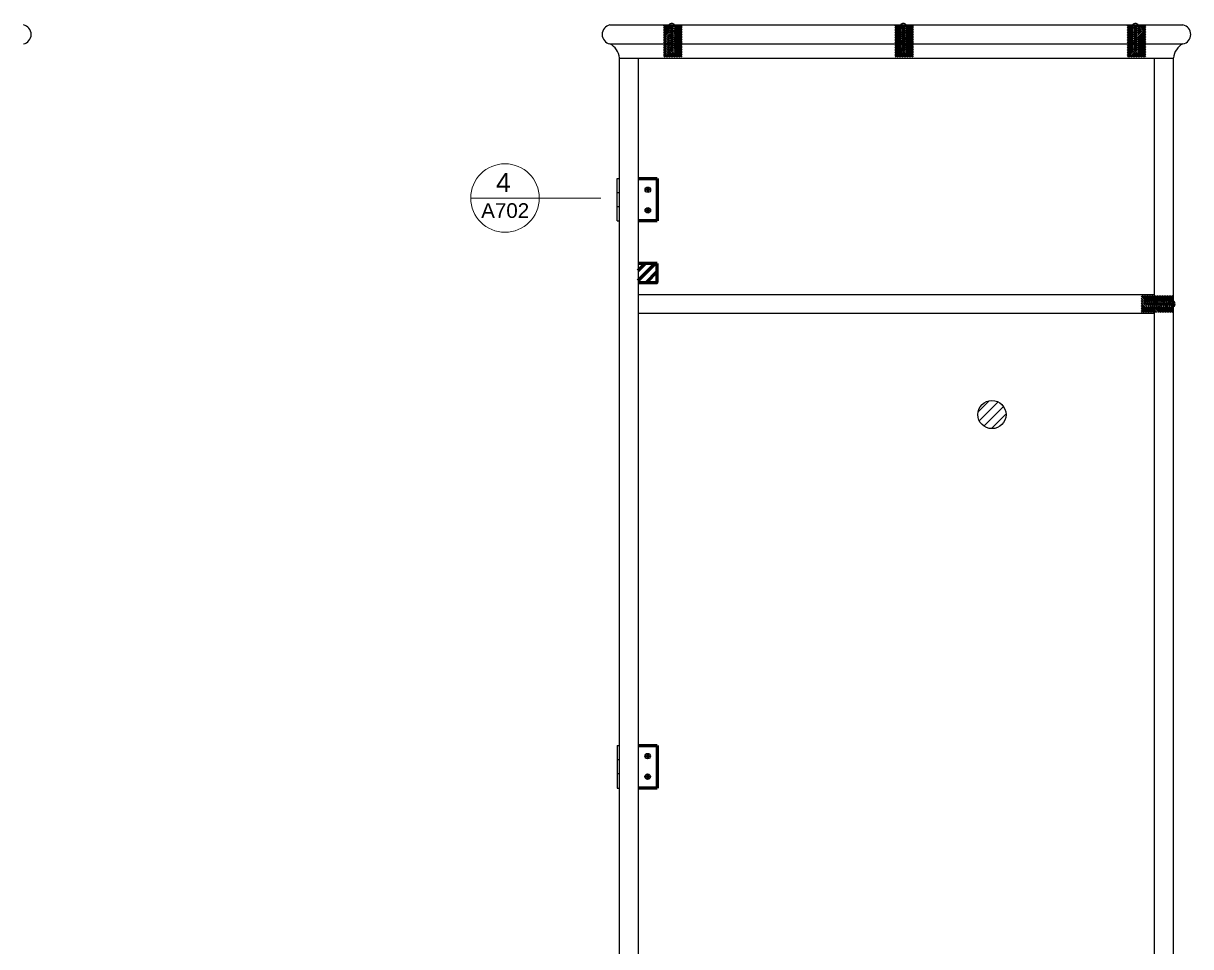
# Model space of a CAD drawing. Header units: centimetres. Extents: x 238 to 3379, y 203 to 1268.
# Drawn here: x 3255.4 to 3378.9, y 485.8 to 583.5 of the extents above; entities that cross this region are included whole.
import ezdxf
from ezdxf.enums import TextEntityAlignment as Align

# ---------------------------------------------------------------- set-up
doc = ezdxf.new("R2010")
doc.units = ezdxf.units.CM
doc.header["$MEASUREMENT"] = 0
doc.linetypes.add('ACAD_ISO02W100', pattern=[15, 12, -3])
doc.linetypes.add('HIDDEN2', pattern=[0.1875, 0.125, -0.0625])
doc.layers.add('A-ANNO-SYMB', color=2, linetype='Continuous', lineweight=18)
for name, color, linetype in [('A-FURN', 7, 'Continuous'), ('retini', 253, 'Continuous'), ('viti e cerniere', 3, 'Continuous')]:
    doc.layers.add(name, color=color, linetype=linetype)
doc.styles.get("Standard").update_dxf_attribs({"font": 'Arial.ttf'})
pattern_1 = [(45, (2703.3081, 281.73264), (-0.5303301, 0.5303301), [])]

msp = doc.modelspace()

# ---------------------------------------------------------------- hatches: boundary and pattern name
h = msp.add_hatch()
h.set_pattern_fill('ANSI31', color=0, scale=6)
h.set_pattern_definition(pattern_1)
h.paths.add_polyline_path([(3356.39, 542.12, 1), (3359.36, 542.12, 1)])
at = {"layer": 'A-FURN', "linetype": 'ByBlock', "lineweight": 100}
h = msp.add_hatch(dxfattribs=at)
h.set_pattern_fill('ANSI31', color=0, scale=6)
h.set_pattern_definition(pattern_1)
h.paths.add_polyline_path([(3322.47, 453.58), (3320.47, 453.58), (3320.47, 451.58), (3322.47, 451.58)])
h.paths.add_polyline_path([(3320.47, 556.1), (3322.47, 556.1), (3322.47, 558.1), (3320.47, 558.1)])
at = {"layer": 'retini'}
h = msp.add_hatch(dxfattribs=at)
h.set_pattern_fill('ANSI31', color=256)
h.set_pattern_definition([(45, (2622.76479, 340.87193), (-0.088388348, 0.088388348), [])])
h.paths.add_polyline_path([(3323.79, 583.32), (3323.14, 583.32), (3323.14, 581.34), (3323.79, 581.34)])
h.paths.add_polyline_path([(3325.12, 583.33), (3324.27, 583.33), (3324.27, 581.34), (3325.12, 581.34)])
h.paths.add_polyline_path([(3323.79, 581.34), (3323.14, 581.34), (3323.14, 579.93), (3325.12, 579.93), (3325.12, 581.34), (3324.27, 581.34), (3324.27, 580.38), (3323.79, 580.38)])
h = msp.add_hatch(dxfattribs=at)
h.set_pattern_fill('ANSI31', color=256)
h.set_pattern_definition([(45, (2647.22953, 340.88004), (-0.088388348, 0.088388348), [])])
h.paths.add_polyline_path([(3348.26, 583.33), (3347.6, 583.33), (3347.6, 581.35), (3348.26, 581.35)])
h.paths.add_polyline_path([(3349.58, 583.33), (3348.74, 583.33), (3348.74, 581.35), (3349.58, 581.35)])
h.paths.add_polyline_path([(3348.26, 581.35), (3347.6, 581.35), (3347.6, 579.94), (3349.58, 579.94), (3349.58, 581.35), (3348.74, 581.35), (3348.74, 580.39), (3348.26, 580.39)])
h = msp.add_hatch(dxfattribs=at)
h.set_pattern_fill('ANSI31', color=256)
h.set_pattern_definition([(45, (2671.79617, 340.87947), (-0.088388348, 0.088388348), [])])
h.paths.add_polyline_path([(3372.83, 583.33), (3372.17, 583.33), (3372.17, 581.35), (3372.83, 581.35)])
h.paths.add_polyline_path([(3374.15, 583.33), (3373.31, 583.33), (3373.31, 581.35), (3374.15, 581.35)])
h.paths.add_polyline_path([(3372.83, 581.35), (3372.17, 581.35), (3372.17, 579.94), (3374.15, 579.94), (3374.15, 581.35), (3373.31, 581.35), (3373.31, 580.39), (3372.83, 580.39)])
h = msp.add_hatch(dxfattribs=at)
h.set_pattern_fill('ANSI31', color=256, angle=-90)
h.set_pattern_definition([(315, (3134.6045, 1255.07201), (0.088388348, 0.088388348), [])])
h.paths.add_polyline_path([(3377.05, 554.04), (3377.05, 554.7), (3375.08, 554.7), (3375.08, 554.04)])
h.paths.add_polyline_path([(3377.05, 552.91), (3377.06, 553.56), (3375.08, 553.56), (3375.08, 552.92)])
h.paths.add_polyline_path([(3375.08, 554.04), (3375.08, 554.7), (3373.66, 554.7), (3373.66, 552.93), (3375.08, 552.92), (3375.08, 553.56), (3374.11, 553.56), (3374.11, 554.04)])

# ---------------------------------------------------------------- linework, layer by layer
at = {"linetype": 'Continuous', "lineweight": 20}
msp.add_line((3302.75, 565.03), (3309.99, 565.03), dxfattribs=at)
at = {"layer": 'A-ANNO-SYMB'}
msp.add_line((3309.99, 565.03), (3316.5, 565.03), dxfattribs=at)
at = {"layer": 'A-ANNO-SYMB', "linetype": 'Continuous', "lineweight": 20}
msp.add_circle((3306.37, 565.03), 3.62, dxfattribs=at)
at = {"layer": 'A-FURN'}
for p, q in [((3317.47, 583.34), (3378.07, 583.34)), ((3317.47, 581.34), (3378.07, 581.34)), ((3318.47, 392.34), (3318.47, 579.84)), ((3318.47, 579.84), (3377.07, 579.84)), ((3320.47, 579.84), (3320.47, 429.84)), ((3375.07, 392.34), (3375.07, 579.84)), ((3377.07, 392.34), (3377.07, 579.84)), ((3320.47, 554.84), (3375.07, 554.84)), ((3320.47, 552.84), (3375.07, 552.84))]:
    msp.add_line(p, q, dxfattribs=at)
at = {"layer": 'A-FURN', "linetype": 'ACAD_ISO02W100', "lineweight": 100}
for p, q in [((3322.47, 558.1), (3320.47, 558.1)), ((3322.47, 556.1), (3322.47, 558.1)), ((3320.47, 556.1), (3322.47, 556.1))]:
    msp.add_line(p, q, dxfattribs=at)
at = {"layer": 'A-FURN'}
msp.add_circle((3357.88, 542.12), 1.49, dxfattribs=at)
for centre, radius, start, end in [((3255.23, 582.34), 1.02, 281.1471, 78.8529), ((3317.67, 582.34), 1.02, 101.1471, 258.8529), ((3377.88, 582.34), 1.02, 281.1471, 78.8529), ((3316.54, 579.64), 1.95, 6.0828, 61.2973), ((3379.01, 579.64), 1.95, 118.7027, 173.9172)]:
    msp.add_arc(centre, radius, start, end, dxfattribs=at)
at = {"layer": 'viti e cerniere', "linetype": 'HIDDEN2'}
for p, q in [((3323.82, 583.31), (3323.82, 580.41)), ((3324.24, 580.41), (3324.24, 583.32)), ((3348.28, 583.32), (3348.28, 580.42)), ((3348.7, 580.42), (3348.7, 583.33)), ((3372.85, 583.32), (3372.85, 580.42)), ((3373.27, 580.42), (3373.27, 583.33)), ((3323.82, 580.41), (3324.24, 580.41)), ((3348.28, 580.42), (3348.7, 580.42)), ((3372.85, 580.42), (3373.27, 580.42)), ((3377.06, 554), (3374.14, 554)), ((3374.14, 554), (3374.14, 553.63)), ((3374.14, 553.63), (3377.04, 553.63))]:
    msp.add_line(p, q, dxfattribs=at)
at = {"layer": 'viti e cerniere'}
for p, q in [((3323.92, 583.31), (3323.92, 583.24)), ((3323.92, 583.18), (3323.92, 583.1)), ((3323.92, 583.04), (3323.92, 582.97)), ((3323.92, 582.91), (3323.92, 582.83)), ((3324.1, 583.35), (3324.1, 583.32)), ((3324.1, 583.26), (3324.1, 583.19)), ((3324.1, 583.13), (3324.1, 583.05)), ((3348.41, 583.31), (3348.41, 583.24)), ((3348.41, 583.18), (3348.41, 583.1)), ((3348.41, 583.04), (3348.41, 582.96)), ((3348.41, 582.91), (3348.41, 582.83)), ((3348.59, 583.35), (3348.59, 583.32)), ((3348.59, 583.26), (3348.59, 583.19)), ((3348.59, 583.13), (3348.59, 583.05)), ((3372.96, 583.3), (3372.96, 583.23)), ((3372.96, 583.17), (3372.96, 583.09)), ((3372.96, 583.03), (3372.96, 582.96)), ((3372.96, 582.9), (3372.96, 582.82)), ((3373.15, 583.34), (3373.15, 583.31)), ((3373.15, 583.25), (3373.15, 583.18)), ((3373.15, 583.12), (3373.15, 583.04)), ((3323.92, 582.77), (3323.92, 582.69)), ((3323.92, 582.63), (3323.92, 582.56)), ((3323.92, 582.5), (3323.92, 582.42)), ((3323.92, 582.36), (3323.92, 582.29)), ((3323.92, 582.23), (3323.92, 582.15)), ((3323.92, 582.09), (3323.92, 582.02)), ((3323.92, 581.96), (3323.92, 581.88)), ((3323.92, 581.82), (3323.92, 581.74)), ((3323.92, 581.69), (3323.92, 581.61)), ((3348.41, 582.77), (3348.41, 582.69)), ((3348.41, 582.63), (3348.41, 582.56)), ((3348.41, 582.5), (3348.41, 582.42)), ((3348.41, 582.36), (3348.41, 582.29)), ((3348.41, 582.23), (3348.41, 582.15)), ((3348.41, 582.09), (3348.41, 582.02)), ((3348.41, 581.96), (3348.41, 581.88)), ((3348.41, 581.82), (3348.41, 581.74)), ((3348.41, 581.69), (3348.41, 581.61)), ((3372.96, 582.76), (3372.96, 582.69)), ((3372.96, 582.63), (3372.96, 582.55)), ((3372.96, 582.49), (3372.96, 582.41)), ((3372.96, 582.36), (3372.96, 582.28)), ((3372.96, 582.22), (3372.96, 582.14)), ((3372.96, 582.08), (3372.96, 582.01)), ((3372.96, 581.95), (3372.96, 581.87)), ((3372.96, 581.81), (3372.96, 581.74)), ((3372.96, 581.68), (3372.96, 581.6)), ((3323.92, 581.55), (3323.92, 581.47)), ((3323.92, 581.41), (3323.92, 581.34)), ((3323.92, 581.28), (3323.92, 581.2)), ((3323.92, 581.14), (3323.92, 581.07)), ((3323.92, 581.01), (3323.92, 580.93)), ((3323.92, 580.87), (3323.92, 580.8)), ((3323.92, 580.74), (3323.92, 580.66)), ((3348.41, 581.55), (3348.41, 581.47)), ((3348.41, 581.41), (3348.41, 581.34)), ((3348.41, 581.28), (3348.41, 581.2)), ((3348.41, 581.14), (3348.41, 581.07)), ((3348.41, 581.01), (3348.41, 580.93)), ((3348.41, 580.87), (3348.41, 580.8)), ((3348.41, 580.74), (3348.41, 580.66)), ((3372.96, 581.54), (3372.96, 581.47)), ((3372.96, 581.41), (3372.96, 581.33)), ((3372.96, 581.27), (3372.96, 581.19)), ((3372.96, 581.14), (3372.96, 581.06)), ((3372.96, 581), (3372.96, 580.92)), ((3372.96, 580.86), (3372.96, 580.79)), ((3372.96, 580.73), (3372.96, 580.65)), ((3318.22, 562.61), (3318.22, 567.11)), ((3318.22, 567.11), (3318.47, 567.11)), ((3318.22, 565.61), (3318.47, 565.61)), ((3321.28, 565.85), (3321.28, 565.95)), ((3321.28, 565.95), (3321.43, 565.95)), ((3321.43, 565.85), (3321.28, 565.85)), ((3321.43, 565.95), (3321.43, 566.1)), ((3321.43, 566.1), (3321.53, 566.1)), ((3321.53, 565.95), (3321.43, 565.85)), ((3321.43, 565.95), (3321.53, 565.85)), ((3321.43, 565.7), (3321.43, 565.85)), ((3321.53, 565.7), (3321.43, 565.7)), ((3321.53, 566.1), (3321.53, 565.95)), ((3321.53, 565.95), (3321.68, 565.95)), ((3321.68, 565.85), (3321.53, 565.85)), ((3321.53, 565.85), (3321.53, 565.7)), ((3321.68, 565.95), (3321.68, 565.85)), ((3318.47, 564.11), (3318.22, 564.11)), ((3321.28, 563.68), (3321.28, 563.78)), ((3321.28, 563.78), (3321.43, 563.78)), ((3321.43, 563.68), (3321.28, 563.68)), ((3321.43, 563.78), (3321.43, 563.93)), ((3321.43, 563.93), (3321.53, 563.93)), ((3321.53, 563.78), (3321.43, 563.68)), ((3321.43, 563.78), (3321.53, 563.68)), ((3321.43, 563.53), (3321.43, 563.68)), ((3321.53, 563.53), (3321.43, 563.53)), ((3321.53, 563.93), (3321.53, 563.78)), ((3321.53, 563.78), (3321.68, 563.78)), ((3321.68, 563.68), (3321.53, 563.68)), ((3321.53, 563.68), (3321.53, 563.53)), ((3321.68, 563.78), (3321.68, 563.68)), ((3318.22, 562.61), (3318.47, 562.61)), ((3374.47, 553.92), (3374.4, 553.92)), ((3374.61, 553.92), (3374.53, 553.92)), ((3374.74, 553.92), (3374.67, 553.92)), ((3374.88, 553.92), (3374.8, 553.92)), ((3375.01, 553.92), (3374.94, 553.92)), ((3375.15, 553.92), (3375.07, 553.92)), ((3375.29, 553.92), (3375.21, 553.92)), ((3375.42, 553.92), (3375.34, 553.92)), ((3375.56, 553.92), (3375.48, 553.92)), ((3375.69, 553.92), (3375.62, 553.92)), ((3375.83, 553.92), (3375.75, 553.92)), ((3375.96, 553.92), (3375.89, 553.92)), ((3376.1, 553.92), (3376.02, 553.92)), ((3376.23, 553.92), (3376.16, 553.92)), ((3376.37, 553.92), (3376.29, 553.92)), ((3376.51, 553.92), (3376.43, 553.92)), ((3376.64, 553.92), (3376.56, 553.92)), ((3376.78, 553.92), (3376.7, 553.92)), ((3376.86, 553.73), (3376.79, 553.73)), ((3376.91, 553.92), (3376.84, 553.92)), ((3377, 553.73), (3376.92, 553.73)), ((3377.05, 553.92), (3376.97, 553.92)), ((3377.08, 553.73), (3377.06, 553.73)), ((3318.22, 507.11), (3318.22, 502.61)), ((3318.22, 507.11), (3318.47, 507.11)), ((3318.22, 505.61), (3318.47, 505.61)), ((3321.26, 505.93), (3321.26, 506.03)), ((3321.26, 506.03), (3321.41, 506.03)), ((3321.41, 505.93), (3321.26, 505.93)), ((3321.41, 506.03), (3321.41, 506.18)), ((3321.41, 506.18), (3321.51, 506.18)), ((3321.51, 506.03), (3321.41, 505.93)), ((3321.41, 506.03), (3321.51, 505.93)), ((3321.41, 505.78), (3321.41, 505.93)), ((3321.51, 505.78), (3321.41, 505.78)), ((3321.51, 506.18), (3321.51, 506.03)), ((3321.51, 506.03), (3321.66, 506.03)), ((3321.66, 505.93), (3321.51, 505.93)), ((3321.51, 505.93), (3321.51, 505.78)), ((3321.66, 506.03), (3321.66, 505.93)), ((3318.47, 504.11), (3318.22, 504.11)), ((3321.26, 503.76), (3321.26, 503.86)), ((3321.26, 503.86), (3321.41, 503.86)), ((3321.41, 503.86), (3321.41, 504.01)), ((3321.41, 504.01), (3321.51, 504.01)), ((3321.51, 503.86), (3321.41, 503.76)), ((3321.41, 503.86), (3321.51, 503.76)), ((3321.51, 504.01), (3321.51, 503.86)), ((3321.51, 503.86), (3321.66, 503.86)), ((3321.66, 503.86), (3321.66, 503.76)), ((3318.22, 502.61), (3318.47, 502.61)), ((3321.41, 503.76), (3321.26, 503.76)), ((3321.41, 503.61), (3321.41, 503.76)), ((3321.51, 503.61), (3321.41, 503.61)), ((3321.66, 503.76), (3321.51, 503.76)), ((3321.51, 503.76), (3321.51, 503.61))]:
    msp.add_line(p, q, dxfattribs=at)
at = {"layer": 'viti e cerniere', "linetype": 'ByBlock', "lineweight": 100}
for p, q in [((3320.47, 567.11), (3322.47, 567.11)), ((3322.47, 567.11), (3322.47, 562.61)), ((3322.47, 562.61), (3320.47, 562.61)), ((3320.47, 507.11), (3322.47, 507.11)), ((3322.47, 507.11), (3322.47, 502.61)), ((3322.47, 502.61), (3320.47, 502.61))]:
    msp.add_line(p, q, dxfattribs=at)
at = {"layer": 'viti e cerniere'}
for points in [[(3324.29, 583.35), (3324.29, 583.38, 0.451416), (3323.73, 583.38), (3323.73, 583.35)], [(3348.78, 583.35), (3348.78, 583.38, 0.451416), (3348.22, 583.38), (3348.22, 583.35)], [(3373.34, 583.34), (3373.34, 583.38, 0.451416), (3372.77, 583.38), (3372.77, 583.34)], [(3377.08, 553.54), (3377.12, 553.54, 0.451416), (3377.12, 554.11), (3377.08, 554.11)]]:
    msp.add_lwpolyline(points, format="xyb", close=True, dxfattribs=at)
for points in [[(3323.86, 583.24), (3323.92, 583.18), (3324.1, 583.13), (3324.16, 583.13), (3323.86, 583.24), (3323.92, 583.24), (3324.1, 583.19), (3324.16, 583.13)], [(3323.86, 583.1), (3323.92, 583.04), (3324.1, 582.99), (3324.16, 582.99), (3323.86, 583.1), (3323.92, 583.1), (3324.1, 583.05), (3324.16, 582.99)], [(3323.86, 582.97), (3323.92, 582.91), (3324.1, 582.86), (3324.16, 582.86), (3323.86, 582.97), (3323.92, 582.97), (3324.1, 582.92), (3324.16, 582.86)], [(3323.86, 582.83), (3323.92, 582.77), (3324.1, 582.72), (3324.16, 582.72), (3323.86, 582.83), (3323.92, 582.83), (3324.1, 582.78), (3324.16, 582.72)], [(3323.88, 583.35), (3323.92, 583.31), (3324.1, 583.26), (3324.16, 583.26), (3323.93, 583.35)], [(3324.01, 583.35), (3324.1, 583.32), (3324.16, 583.26)], [(3348.35, 583.24), (3348.41, 583.18), (3348.59, 583.13), (3348.65, 583.13), (3348.35, 583.24), (3348.41, 583.24), (3348.59, 583.19), (3348.65, 583.13)], [(3348.35, 583.1), (3348.41, 583.04), (3348.59, 582.99), (3348.65, 582.99), (3348.35, 583.1), (3348.41, 583.1), (3348.59, 583.05), (3348.65, 582.99)], [(3348.35, 582.96), (3348.41, 582.91), (3348.59, 582.86), (3348.65, 582.86), (3348.35, 582.96), (3348.41, 582.96), (3348.59, 582.92), (3348.65, 582.86)], [(3348.35, 582.83), (3348.41, 582.77), (3348.59, 582.72), (3348.65, 582.72), (3348.35, 582.83), (3348.41, 582.83), (3348.59, 582.78), (3348.65, 582.72)], [(3348.37, 583.35), (3348.41, 583.31), (3348.59, 583.26), (3348.65, 583.26), (3348.42, 583.35)], [(3348.5, 583.35), (3348.59, 583.32), (3348.65, 583.26)], [(3372.91, 583.23), (3372.96, 583.17), (3373.15, 583.12), (3373.21, 583.12), (3372.91, 583.23), (3372.96, 583.23), (3373.15, 583.18), (3373.21, 583.12)], [(3372.91, 583.09), (3372.96, 583.03), (3373.15, 582.98), (3373.21, 582.98), (3372.91, 583.09), (3372.96, 583.09), (3373.15, 583.04), (3373.21, 582.98)], [(3372.91, 582.96), (3372.96, 582.9), (3373.15, 582.85), (3373.21, 582.85), (3372.91, 582.96), (3372.96, 582.96), (3373.15, 582.91), (3373.21, 582.85)], [(3372.91, 582.82), (3372.96, 582.76), (3373.15, 582.71), (3373.21, 582.71), (3372.91, 582.82), (3372.96, 582.82), (3373.15, 582.77), (3373.21, 582.71)], [(3372.93, 583.34), (3372.96, 583.3), (3373.15, 583.25), (3373.21, 583.25), (3372.98, 583.34)], [(3373.06, 583.34), (3373.15, 583.31), (3373.21, 583.25)], [(3323.86, 582.69), (3323.92, 582.63), (3324.1, 582.59), (3324.16, 582.59), (3323.86, 582.69), (3323.92, 582.69), (3324.1, 582.64), (3324.16, 582.59)], [(3323.86, 582.56), (3323.92, 582.5), (3324.1, 582.45), (3324.16, 582.45), (3323.86, 582.56), (3323.92, 582.56), (3324.1, 582.51), (3324.16, 582.45)], [(3323.86, 582.42), (3323.92, 582.36), (3324.1, 582.31), (3324.16, 582.31), (3323.86, 582.42), (3323.92, 582.42), (3324.1, 582.37), (3324.16, 582.31)], [(3323.86, 582.29), (3323.92, 582.23), (3324.1, 582.18), (3324.16, 582.18), (3323.86, 582.29), (3323.92, 582.29), (3324.1, 582.24), (3324.16, 582.18)], [(3323.86, 582.15), (3323.92, 582.09), (3324.1, 582.04), (3324.16, 582.04), (3323.86, 582.15), (3323.92, 582.15), (3324.1, 582.1), (3324.16, 582.04)], [(3323.86, 582.02), (3323.92, 581.96), (3324.1, 581.91), (3324.16, 581.91), (3323.86, 582.02), (3323.92, 582.02), (3324.1, 581.97), (3324.16, 581.91)], [(3323.86, 581.88), (3323.92, 581.82), (3324.1, 581.77), (3324.16, 581.77), (3323.86, 581.88), (3323.92, 581.88), (3324.1, 581.83), (3324.16, 581.77)], [(3323.86, 581.74), (3323.92, 581.69), (3324.1, 581.64), (3324.16, 581.64), (3323.86, 581.74), (3323.92, 581.74), (3324.1, 581.7), (3324.16, 581.64)], [(3323.86, 581.61), (3323.92, 581.55), (3324.1, 581.5), (3324.16, 581.5), (3323.86, 581.61), (3323.92, 581.61), (3324.1, 581.56), (3324.16, 581.5)], [(3348.35, 582.69), (3348.41, 582.63), (3348.59, 582.58), (3348.65, 582.58), (3348.35, 582.69), (3348.41, 582.69), (3348.59, 582.64), (3348.65, 582.58)], [(3348.35, 582.56), (3348.41, 582.5), (3348.59, 582.45), (3348.65, 582.45), (3348.35, 582.56), (3348.41, 582.56), (3348.59, 582.51), (3348.65, 582.45)], [(3348.35, 582.42), (3348.41, 582.36), (3348.59, 582.31), (3348.65, 582.31), (3348.35, 582.42), (3348.41, 582.42), (3348.59, 582.37), (3348.65, 582.31)], [(3348.35, 582.29), (3348.41, 582.23), (3348.59, 582.18), (3348.65, 582.18), (3348.35, 582.29), (3348.41, 582.29), (3348.59, 582.24), (3348.65, 582.18)], [(3348.35, 582.15), (3348.41, 582.09), (3348.59, 582.04), (3348.65, 582.04), (3348.35, 582.15), (3348.41, 582.15), (3348.59, 582.1), (3348.65, 582.04)], [(3348.35, 582.02), (3348.41, 581.96), (3348.59, 581.91), (3348.65, 581.91), (3348.35, 582.02), (3348.41, 582.02), (3348.59, 581.97), (3348.65, 581.91)], [(3348.35, 581.88), (3348.41, 581.82), (3348.59, 581.77), (3348.65, 581.77), (3348.35, 581.88), (3348.41, 581.88), (3348.59, 581.83), (3348.65, 581.77)], [(3348.35, 581.74), (3348.41, 581.69), (3348.59, 581.64), (3348.65, 581.64), (3348.35, 581.74), (3348.41, 581.74), (3348.59, 581.69), (3348.65, 581.64)], [(3348.35, 581.61), (3348.41, 581.55), (3348.59, 581.5), (3348.65, 581.5), (3348.35, 581.61), (3348.41, 581.61), (3348.59, 581.56), (3348.65, 581.5)], [(3372.91, 582.69), (3372.96, 582.63), (3373.15, 582.58), (3373.21, 582.58), (3372.91, 582.69), (3372.96, 582.69), (3373.15, 582.64), (3373.21, 582.58)], [(3372.91, 582.55), (3372.96, 582.49), (3373.15, 582.44), (3373.21, 582.44), (3372.91, 582.55), (3372.96, 582.55), (3373.15, 582.5), (3373.21, 582.44)], [(3372.91, 582.41), (3372.96, 582.36), (3373.15, 582.31), (3373.21, 582.31), (3372.91, 582.41), (3372.96, 582.41), (3373.15, 582.36), (3373.21, 582.31)], [(3372.91, 582.28), (3372.96, 582.22), (3373.15, 582.17), (3373.21, 582.17), (3372.91, 582.28), (3372.96, 582.28), (3373.15, 582.23), (3373.21, 582.17)], [(3372.91, 582.14), (3372.96, 582.08), (3373.15, 582.03), (3373.21, 582.03), (3372.91, 582.14), (3372.96, 582.14), (3373.15, 582.09), (3373.21, 582.03)], [(3372.91, 582.01), (3372.96, 581.95), (3373.15, 581.9), (3373.21, 581.9), (3372.91, 582.01), (3372.96, 582.01), (3373.15, 581.96), (3373.21, 581.9)], [(3372.91, 581.87), (3372.96, 581.81), (3373.15, 581.76), (3373.21, 581.76), (3372.91, 581.87), (3372.96, 581.87), (3373.15, 581.82), (3373.21, 581.76)], [(3372.91, 581.74), (3372.96, 581.68), (3373.15, 581.63), (3373.21, 581.63), (3372.91, 581.74), (3372.96, 581.74), (3373.15, 581.69), (3373.21, 581.63)], [(3372.91, 581.6), (3372.96, 581.54), (3373.15, 581.49), (3373.21, 581.49), (3372.91, 581.6), (3372.96, 581.6), (3373.15, 581.55), (3373.21, 581.49)], [(3323.86, 581.47), (3323.92, 581.41), (3324.1, 581.36), (3324.16, 581.36), (3323.86, 581.47), (3323.92, 581.47), (3324.1, 581.42), (3324.16, 581.36)], [(3323.86, 581.34), (3323.92, 581.28), (3324.1, 581.23), (3324.16, 581.23), (3323.86, 581.34), (3323.92, 581.34), (3324.1, 581.29), (3324.16, 581.23)], [(3323.86, 581.2), (3323.92, 581.14), (3324.1, 581.09), (3324.16, 581.09), (3323.86, 581.2), (3323.92, 581.2), (3324.1, 581.15), (3324.16, 581.09)], [(3323.86, 581.07), (3323.92, 581.01), (3324.1, 580.96), (3324.16, 580.96), (3323.86, 581.07), (3323.92, 581.07), (3324.1, 581.02), (3324.16, 580.96)], [(3323.86, 580.93), (3323.92, 580.87), (3324.1, 580.82), (3324.16, 580.82), (3323.86, 580.93), (3323.92, 580.93), (3324.1, 580.88), (3324.16, 580.82)], [(3323.86, 580.8), (3323.92, 580.74), (3324.1, 580.69), (3324.16, 580.69), (3323.86, 580.8), (3323.92, 580.8), (3324.1, 580.75), (3324.16, 580.69)], [(3323.86, 580.66), (3323.93, 580.6), (3323.96, 580.59), (3324.05, 580.59), (3323.86, 580.66), (3323.92, 580.66), (3324.01, 580.64), (3324.05, 580.59)], [(3324.1, 580.69), (3324.1, 580.63), (3324.01, 580.47), (3323.93, 580.6)], [(3348.35, 581.47), (3348.41, 581.41), (3348.59, 581.36), (3348.65, 581.36), (3348.35, 581.47), (3348.41, 581.47), (3348.59, 581.42), (3348.65, 581.36)], [(3348.35, 581.34), (3348.41, 581.28), (3348.59, 581.23), (3348.65, 581.23), (3348.35, 581.34), (3348.41, 581.34), (3348.59, 581.29), (3348.65, 581.23)], [(3348.35, 581.2), (3348.41, 581.14), (3348.59, 581.09), (3348.65, 581.09), (3348.35, 581.2), (3348.41, 581.2), (3348.59, 581.15), (3348.65, 581.09)], [(3348.35, 581.07), (3348.41, 581.01), (3348.59, 580.96), (3348.65, 580.96), (3348.35, 581.07), (3348.41, 581.07), (3348.59, 581.02), (3348.65, 580.96)], [(3348.35, 580.93), (3348.41, 580.87), (3348.59, 580.82), (3348.65, 580.82), (3348.35, 580.93), (3348.41, 580.93), (3348.59, 580.88), (3348.65, 580.82)], [(3348.35, 580.8), (3348.41, 580.74), (3348.59, 580.69), (3348.65, 580.69), (3348.35, 580.8), (3348.41, 580.8), (3348.59, 580.75), (3348.65, 580.69)], [(3348.35, 580.66), (3348.42, 580.6), (3348.45, 580.59), (3348.54, 580.59), (3348.35, 580.66), (3348.41, 580.66), (3348.5, 580.63), (3348.54, 580.59)], [(3348.59, 580.69), (3348.59, 580.63), (3348.5, 580.47), (3348.42, 580.6)], [(3372.91, 581.47), (3372.96, 581.41), (3373.15, 581.36), (3373.21, 581.36), (3372.91, 581.47), (3372.96, 581.47), (3373.15, 581.42), (3373.21, 581.36)], [(3372.91, 581.33), (3372.96, 581.27), (3373.15, 581.22), (3373.21, 581.22), (3372.91, 581.33), (3372.96, 581.33), (3373.15, 581.28), (3373.21, 581.22)], [(3372.91, 581.19), (3372.96, 581.14), (3373.15, 581.09), (3373.21, 581.09), (3372.91, 581.19), (3372.96, 581.19), (3373.15, 581.14), (3373.21, 581.09)], [(3372.91, 581.06), (3372.96, 581), (3373.15, 580.95), (3373.21, 580.95), (3372.91, 581.06), (3372.96, 581.06), (3373.15, 581.01), (3373.21, 580.95)], [(3372.91, 580.92), (3372.96, 580.86), (3373.15, 580.81), (3373.21, 580.81), (3372.91, 580.92), (3372.96, 580.92), (3373.15, 580.87), (3373.21, 580.81)], [(3372.91, 580.79), (3372.96, 580.73), (3373.15, 580.68), (3373.21, 580.68), (3372.91, 580.79), (3372.96, 580.79), (3373.15, 580.74), (3373.21, 580.68)], [(3372.91, 580.65), (3372.98, 580.59), (3373.01, 580.58), (3373.1, 580.58), (3372.91, 580.65), (3372.96, 580.65), (3373.06, 580.63), (3373.1, 580.58)], [(3373.15, 580.68), (3373.15, 580.62), (3373.06, 580.46), (3372.98, 580.59)], [(3374.42, 553.73), (3374.36, 553.73), (3374.2, 553.82), (3374.33, 553.9)], [(3374.4, 553.97), (3374.33, 553.9), (3374.32, 553.87), (3374.32, 553.78), (3374.4, 553.97), (3374.4, 553.92), (3374.37, 553.82), (3374.32, 553.78)], [(3374.53, 553.97), (3374.47, 553.92), (3374.42, 553.73), (3374.42, 553.67), (3374.53, 553.97), (3374.53, 553.92), (3374.48, 553.73), (3374.42, 553.67)], [(3374.67, 553.97), (3374.61, 553.92), (3374.56, 553.73), (3374.56, 553.67), (3374.67, 553.97), (3374.67, 553.92), (3374.62, 553.73), (3374.56, 553.67)], [(3374.8, 553.97), (3374.74, 553.92), (3374.69, 553.73), (3374.69, 553.67), (3374.8, 553.97), (3374.8, 553.92), (3374.75, 553.73), (3374.69, 553.67)], [(3374.94, 553.97), (3374.88, 553.92), (3374.83, 553.73), (3374.83, 553.67), (3374.94, 553.97), (3374.94, 553.92), (3374.89, 553.73), (3374.83, 553.67)], [(3375.07, 553.97), (3375.01, 553.92), (3374.96, 553.73), (3374.96, 553.67), (3375.07, 553.97), (3375.07, 553.92), (3375.02, 553.73), (3374.96, 553.67)], [(3375.21, 553.97), (3375.15, 553.92), (3375.1, 553.73), (3375.1, 553.67), (3375.21, 553.97), (3375.21, 553.92), (3375.16, 553.73), (3375.1, 553.67)], [(3375.34, 553.97), (3375.29, 553.92), (3375.24, 553.73), (3375.24, 553.67), (3375.34, 553.97), (3375.34, 553.92), (3375.29, 553.73), (3375.24, 553.67)], [(3375.48, 553.97), (3375.42, 553.92), (3375.37, 553.73), (3375.37, 553.67), (3375.48, 553.97), (3375.48, 553.92), (3375.43, 553.73), (3375.37, 553.67)], [(3375.62, 553.97), (3375.56, 553.92), (3375.51, 553.73), (3375.51, 553.67), (3375.62, 553.97), (3375.62, 553.92), (3375.57, 553.73), (3375.51, 553.67)], [(3375.75, 553.97), (3375.69, 553.92), (3375.64, 553.73), (3375.64, 553.67), (3375.75, 553.97), (3375.75, 553.92), (3375.7, 553.73), (3375.64, 553.67)], [(3375.89, 553.97), (3375.83, 553.92), (3375.78, 553.73), (3375.78, 553.67), (3375.89, 553.97), (3375.89, 553.92), (3375.84, 553.73), (3375.78, 553.67)], [(3376.02, 553.97), (3375.96, 553.92), (3375.91, 553.73), (3375.91, 553.67), (3376.02, 553.97), (3376.02, 553.92), (3375.97, 553.73), (3375.91, 553.67)], [(3376.16, 553.97), (3376.1, 553.92), (3376.05, 553.73), (3376.05, 553.67), (3376.16, 553.97), (3376.16, 553.92), (3376.11, 553.73), (3376.05, 553.67)], [(3376.29, 553.97), (3376.23, 553.92), (3376.18, 553.73), (3376.18, 553.67), (3376.29, 553.97), (3376.29, 553.92), (3376.24, 553.73), (3376.18, 553.67)], [(3376.43, 553.97), (3376.37, 553.92), (3376.32, 553.73), (3376.32, 553.67), (3376.43, 553.97), (3376.43, 553.92), (3376.38, 553.73), (3376.32, 553.67)], [(3376.56, 553.97), (3376.51, 553.92), (3376.46, 553.73), (3376.46, 553.67), (3376.56, 553.97), (3376.56, 553.92), (3376.51, 553.73), (3376.46, 553.67)], [(3376.7, 553.97), (3376.64, 553.92), (3376.59, 553.73), (3376.59, 553.67), (3376.7, 553.97), (3376.7, 553.92), (3376.65, 553.73), (3376.59, 553.67)], [(3376.84, 553.97), (3376.78, 553.92), (3376.73, 553.73), (3376.73, 553.67), (3376.84, 553.97), (3376.84, 553.92), (3376.79, 553.73), (3376.73, 553.67)], [(3376.97, 553.97), (3376.91, 553.92), (3376.86, 553.73), (3376.86, 553.67), (3376.97, 553.97), (3376.97, 553.92), (3376.92, 553.73), (3376.86, 553.67)], [(3377.08, 553.95), (3377.05, 553.92), (3377, 553.73), (3377, 553.67), (3377.08, 553.91)], [(3377.08, 553.82), (3377.06, 553.73), (3377, 553.67)]]:
    msp.add_lwpolyline(points, dxfattribs=at)
for centre in [(3321.48, 565.9), (3321.48, 563.73), (3321.46, 505.98), (3321.46, 503.81)]:
    msp.add_circle(centre, 0.288, dxfattribs=at)

# ---------------------------------------------------------------- texts
at = {"layer": 'A-ANNO-SYMB', "linetype": 'Continuous', "lineweight": 20}
for tag, text, height, p in [('4', 'A', 2, (3306.2, 567.68)), ('A702', 'A301', 1.555, (3306.39, 564.48))]:
    msp.add_attdef(tag, text=text, height=height, dxfattribs=at).set_placement(p, align=Align.TOP_CENTER)

doc.saveas('drawing.dxf')
